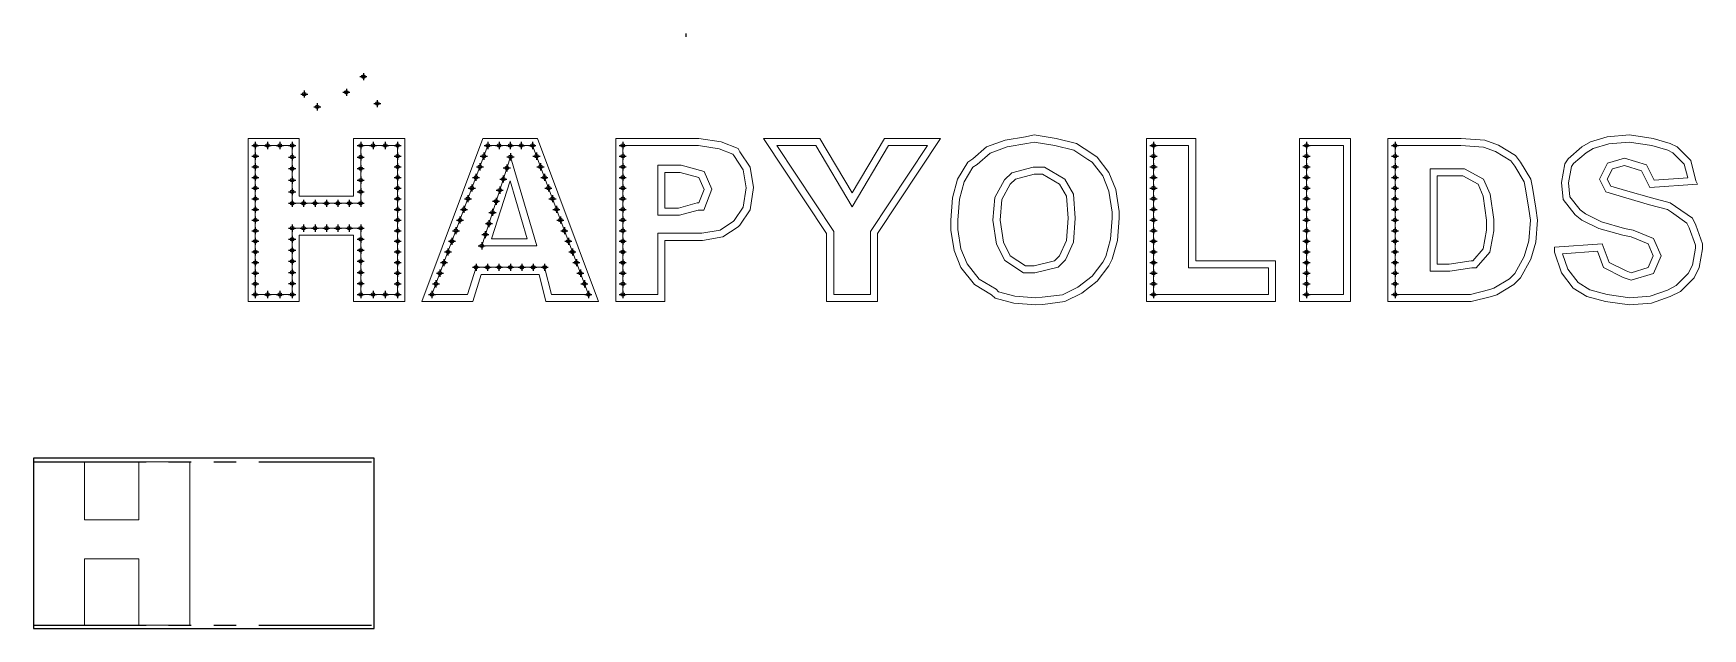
# Model space of a CAD drawing. Header units: millimetres. Extents: x 0 to 4525, y 0 to 244.
# Drawn here: x 0 to 235.1, y 0 to 83.9 of the extents above; entities outside this region: 1.
import ezdxf

# ---------------------------------------------------------------- set-up
doc = ezdxf.new("R2010")
doc.units = ezdxf.units.MM
doc.linetypes.add('CENTER', pattern=[50.8, 31.75, -6.35, 6.35, -6.35])
doc.linetypes.add('PHANTOM2', pattern=[31.75, 15.875, -3.175, 3.175, -3.175, 3.175, -3.175])
for name, color, linetype in [('CoroBoards', 150, 'Continuous'), ('LetOutline', 50, 'Continuous'), ('PixelOutline', 200, 'Continuous'), ('Pixels', 90, 'Continuous')]:
    doc.layers.add(name, color=color, linetype=linetype)
doc.styles.add('LettersArialBlack', font='ariblk.ttf', dxfattribs={"height": 23})

# ---------------------------------------------------------------- blocks, each defined once
blk = doc.blocks.new('Pixel')
at = {"layer": 'Pixels', "linetype": 'CENTER'}
for p, q in [((-0.5, 0), (0.5, 0)), ((0, 0.5), (0, -0.5))]:
    blk.add_line(p, q, dxfattribs=at)
at = {"layer": 'Pixels'}
blk.add_circle((0, 0), 0.25, dxfattribs=at)
blk = doc.blocks.new('*U49')
blk.add_blockref('Pixel', (0, 0))
blk = doc.blocks.new('*U50')
at = {"color": 0, "linetype": 'ByBlock', "lineweight": -2, "transparency": 16777216}
for p in [(36.44, 56.42), (38.05, 56.42), (39.66, 56.42), (41.27, 56.42), (42.88, 56.42), (44.49, 56.42), (46.1, 56.42)]:
    blk.add_blockref('*U49', p, dxfattribs=at)
blk = doc.blocks.new('*U51')
blk.add_blockref('Pixel', (0, 0))
blk = doc.blocks.new('*U52')
at = {"color": 0, "linetype": 'ByBlock', "lineweight": -2, "transparency": 16777216}
for p in [(36.44, 59.93), (38.05, 59.93), (39.66, 59.93), (41.27, 59.93), (42.88, 59.93), (44.49, 59.93), (46.1, 59.93)]:
    blk.add_blockref('*U51', p, dxfattribs=at)

msp = doc.modelspace()

# ---------------------------------------------------------------- linework, layer by layer
msp.add_line((91.92, 83.37), (91.92, 83.87))
at = {"color": 7, "lineweight": 0}
msp.add_lwpolyline([(0, 0.5), (7.19, 0.5), (7.19, 9.84), (14.85, 9.84), (14.85, 0.5), (22.04, 0.5), (22.04, 23.5), (14.85, 23.5), (14.85, 15.35), (7.19, 15.35), (7.19, 23.5), (0, 23.5)], close=True, dxfattribs=at)
at = {"layer": 'CoroBoards', "linetype": 'PHANTOM2'}
for p, q in [((0, 23.5), (48, 23.5)), ((0, 0.5), (48, 0.5))]:
    msp.add_line(p, q, dxfattribs=at)
at = {"layer": 'CoroBoards'}
msp.add_lwpolyline([(0, 0), (48, 0), (48, 24), (0, 24)], close=True, dxfattribs=at)
at = {"layer": 'LetOutline', "lineweight": 0}
for points in [[(30.25, 46.08), (37.44, 46.08), (37.44, 55.42), (45.1, 55.42), (45.1, 46.08), (52.29, 46.08), (52.29, 69.07), (45.1, 69.07), (45.1, 60.93), (37.44, 60.93), (37.44, 69.07), (30.25, 69.07)], [(71.22, 49.91), (72.17, 46.08), (79.6, 46.08), (70.98, 69.07), (63.31, 69.07), (54.69, 46.08), (61.87, 46.08), (63.07, 49.91)], [(94.21, 54.7), (97.09, 55.18), (99.24, 56.62), (99.48, 56.86), (100.92, 59.01), (101.4, 62.13), (101.4, 62.13), (100.92, 65), (99.48, 67.16), (99.24, 67.64), (96.85, 68.59), (93.73, 69.07), (82, 69.07), (82, 46.08), (88.94, 46.08), (88.94, 54.7), (93.01, 54.7)], [(115.29, 61.41), (110.74, 69.07), (102.84, 69.07), (111.7, 55.66), (111.7, 46.08), (118.89, 46.08), (118.89, 55.66), (127.75, 69.07), (119.84, 69.07)], [(149.79, 48.95), (151.47, 51.11), (151.94, 52.06), (152.66, 54.7), (152.9, 57.81), (152.9, 58.77), (152.42, 61.89), (151.47, 64.28), (149.79, 66.44), (149.07, 66.92), (146.91, 68.35), (144.04, 69.07), (140.92, 69.55), (139.73, 69.31), (136.85, 68.83), (134.22, 67.87), (132.3, 66.2), (131.58, 65.72), (130.15, 63.32), (129.43, 60.69), (129.19, 57.57), (129.19, 56.14), (129.67, 53.26), (130.62, 50.87), (130.62, 50.87), (132.54, 48.47), (134.94, 47.03), (135.42, 46.55), (138.05, 45.84), (141.16, 45.6), (142.17, 45.69), (145.24, 46.08), (147.63, 47.27)], [(163.68, 69.07), (156.74, 69.07), (156.74, 46.08), (174.94, 46.08), (174.94, 51.82), (163.68, 51.82)], [(178.29, 69.07), (185.48, 69.07), (185.48, 46.08), (178.29, 46.08), (178.29, 69.07)], [(206.08, 47.03), (208.48, 48.47), (209.44, 49.43), (210.87, 52.06), (210.87, 52.06), (211.59, 54.46), (211.83, 57.57), (211.59, 59.25), (211.11, 62.13), (210.87, 63.32), (209.44, 65.72), (208.72, 66.68), (206.32, 68.11), (204.41, 68.83), (201.05, 69.07), (190.75, 69.07), (190.75, 46.08), (201.05, 46.08), (202.49, 46.08), (205.36, 46.79)], [(235.07, 53.5), (235.07, 54.22), (234.11, 56.86), (233.63, 57.81), (231.24, 59.49), (230.52, 59.97), (227.88, 60.69), (224.53, 61.65), (222.13, 62.36), (221.65, 63.32), (222.37, 64.76), (224.05, 65.24), (226.44, 64.52), (227.64, 62.13), (234.35, 62.6), (234.11, 63.08), (233.39, 65.96), (231.47, 67.87), (230.52, 68.35), (228.12, 69.07), (224.77, 69.55), (221.65, 69.31), (219.26, 68.59), (218.06, 67.87), (216.14, 66.2), (215.66, 65.48), (215.19, 62.84), (215.43, 60.45), (217.1, 58.29), (218.06, 57.57), (220.46, 56.38), (223.81, 55.42), (225.01, 55.18), (227.4, 54.22), (228.12, 52.54), (227.4, 50.87), (225.01, 50.15), (224.29, 50.39), (221.89, 51.59), (220.93, 54.22), (214.23, 53.74), (214.23, 53.02), (215.19, 50.15), (216.86, 47.99), (216.86, 47.99), (218.78, 46.79), (221.41, 46.08), (224.77, 45.6), (227.88, 45.84), (230.52, 46.79), (231.95, 47.51), (233.87, 49.43), (234.59, 50.87)], [(91.1, 64.28), (91.1, 64.28), (93.73, 63.56), (94.45, 61.89), (93.73, 59.97), (93.49, 59.97), (90.86, 59.25), (88.94, 59.25), (88.94, 64.28)], [(136.61, 54.46), (136.13, 57.57), (136.37, 60.45), (137.57, 62.6), (138.29, 63.32), (140.92, 64.04), (142.12, 64.04), (144.52, 62.6), (145.48, 60.93), (145.72, 57.81), (145.48, 54.7), (144.52, 52.54), (143.8, 51.82), (140.92, 51.11), (139.73, 51.11), (137.57, 52.54)], [(201.29, 63.8), (203.45, 62.6), (204.17, 60.93), (204.65, 57.57), (204.65, 56.14), (204.17, 53.5), (202.73, 51.82), (202.49, 51.82), (199.38, 51.35), (197.7, 51.35), (197.7, 63.8), (199.38, 63.8)], [(67.14, 63.08), (69.54, 54.94), (64.51, 54.94)]]:
    msp.add_lwpolyline(points, close=True, dxfattribs=at)
at = {"layer": 'PixelOutline', "lineweight": 0}
for p, q in [((36.44, 68.07), (31.25, 68.07)), ((31.25, 68.07), (31.25, 47.08)), ((36.44, 59.93), (36.44, 68.07)), ((51.29, 68.07), (46.1, 68.07)), ((46.1, 68.07), (46.1, 59.93)), ((51.29, 47.08), (51.29, 68.07)), ((64, 68.07), (56.13, 47.08)), ((63.13, 53.94), (67.19, 66.47)), ((70.28, 68.07), (64, 68.07)), ((67.19, 66.47), (70.88, 53.94)), ((78.16, 47.08), (70.28, 68.07)), ((46.1, 59.93), (36.44, 59.93)), ((36.44, 47.08), (36.44, 56.42)), ((36.44, 56.42), (46.1, 56.42)), ((46.1, 56.42), (46.1, 47.08)), ((70.88, 53.94), (63.13, 53.94)), ((61.14, 47.08), (62.34, 50.91)), ((62.34, 50.91), (72, 50.91)), ((72, 50.91), (72.95, 47.08)), ((31.25, 47.08), (36.44, 47.08)), ((46.1, 47.08), (51.29, 47.08)), ((56.13, 47.08), (61.14, 47.08)), ((72.95, 47.08), (78.16, 47.08))]:
    msp.add_line(p, q, dxfattribs=at)
for points in [[(149.08, 49.66), (150.61, 51.64), (151.01, 52.42), (151.67, 54.87), (151.9, 57.85), (151.9, 58.7), (151.45, 61.62), (150.59, 63.78), (149.1, 65.7), (148.51, 66.08), (146.5, 67.43), (143.84, 68.09), (140.95, 68.54), (139.91, 68.33), (137.11, 67.86), (134.74, 67), (132.91, 65.4), (132.32, 65.01), (131.07, 62.93), (130.42, 60.52), (130.19, 57.54), (130.19, 56.22), (130.63, 53.53), (131.5, 51.38), (133.21, 49.24), (135.56, 47.83), (135.93, 47.45), (138.22, 46.83), (141.16, 46.6), (142.06, 46.68), (144.94, 47.05), (147.1, 48.12)], [(234.07, 53.59), (234.07, 54.04), (233.19, 56.46), (232.85, 57.14), (230.67, 58.66), (230.1, 59.05), (227.61, 59.72), (224.25, 60.69), (221.43, 61.53), (220.54, 63.32), (221.67, 65.6), (224.06, 66.28), (227.15, 65.35), (228.24, 63.17), (232.97, 63.51), (232.49, 65.45), (230.88, 67.05), (230.15, 67.42), (227.91, 68.09), (224.73, 68.55), (221.84, 68.32), (219.67, 67.67), (218.65, 67.06), (216.9, 65.53), (216.61, 65.1), (216.19, 62.8), (216.39, 60.83), (217.81, 59.01), (218.59, 58.43), (220.82, 57.31), (224.05, 56.39), (225.29, 56.14), (228.16, 54.99), (229.21, 52.54), (228.14, 50.04), (224.99, 49.1), (223.9, 49.46), (221.09, 50.87), (220.25, 53.17), (215.35, 52.82), (216.08, 50.63), (217.54, 48.75), (219.18, 47.72), (221.62, 47.06), (224.8, 46.6), (227.67, 46.82), (230.12, 47.71), (231.36, 48.33), (233.05, 50.02), (233.63, 51.19)], [(94.13, 55.7), (96.71, 56.13), (98.61, 57.39), (98.71, 57.49), (99.97, 59.38), (100.39, 62.12), (99.97, 64.62), (98.62, 66.65), (98.52, 66.85), (96.58, 67.62), (93.66, 68.07), (83, 68.07), (83, 47.08), (87.94, 47.08), (87.94, 55.7), (93.01, 55.7)], [(115.29, 59.45), (110.17, 68.07), (104.7, 68.07), (112.7, 55.96), (112.7, 47.08), (117.89, 47.08), (117.89, 55.96), (125.89, 68.07), (120.41, 68.07)], [(162.68, 68.07), (157.74, 68.07), (157.74, 47.08), (173.94, 47.08), (173.94, 50.82), (162.68, 50.82)], [(179.29, 68.07), (184.48, 68.07), (184.48, 47.08), (179.29, 47.08)], [(205.66, 47.95), (207.86, 49.27), (208.63, 50.03), (209.95, 52.45), (210.6, 54.64), (210.83, 57.54), (210.6, 59.1), (210.13, 61.95), (209.93, 62.96), (208.61, 65.16), (208.04, 65.92), (205.89, 67.21), (204.19, 67.85), (201.02, 68.07), (191.75, 68.07), (191.75, 47.08), (201.05, 47.08), (202.37, 47.08), (205.08, 47.76)], [(91.23, 65.28), (94.46, 64.4), (95.53, 61.91), (94.43, 58.97), (93.63, 58.97), (90.99, 58.25), (87.94, 58.25), (87.94, 65.28)], [(135.65, 54.15), (135.13, 57.54), (135.39, 60.75), (136.77, 63.21), (137.77, 64.22), (140.79, 65.04), (142.4, 65.04), (145.26, 63.33), (146.46, 61.23), (146.72, 57.81), (146.46, 54.45), (145.36, 51.97), (144.31, 50.92), (141.05, 50.11), (139.42, 50.11), (136.8, 51.86)], [(201.55, 64.8), (204.23, 63.31), (205.14, 61.2), (205.65, 57.65), (205.65, 56.05), (205.1, 53.06), (203.19, 50.82), (202.57, 50.82), (199.45, 50.35), (196.7, 50.35), (196.7, 64.8), (199.38, 64.8)]]:
    msp.add_lwpolyline(points, close=True, dxfattribs=at)

# ---------------------------------------------------------------- block references
for name, p in [('Pixel', (46.48, 77.77)), ('Pixel', (38.14, 75.31)), ('Pixel', (44.08, 75.57)), ('Pixel', (39.98, 73.52)), ('Pixel', (48.43, 73.98)), ('Pixel', (31.25, 68.07)), ('Pixel', (32.98, 68.07)), ('Pixel', (34.71, 68.07)), ('Pixel', (36.44, 68.07)), ('Pixel', (46.1, 68.07)), ('Pixel', (47.83, 68.07)), ('Pixel', (49.56, 68.07)), ('Pixel', (51.29, 68.07)), ('Pixel', (64, 68.07)), ('Pixel', (65.57, 68.07)), ('Pixel', (67.14, 68.07)), ('Pixel', (68.71, 68.07)), ('Pixel', (70.28, 68.07)), ('Pixel', (70.28, 68.07)), ('Pixel', (83, 68.07)), ('Pixel', (157.74, 68.07)), ('Pixel', (179.29, 68.07)), ('Pixel', (191.75, 68.07)), ('Pixel', (31.25, 66.57)), ('Pixel', (36.44, 66.44)), ('Pixel', (46.1, 66.44)), ('Pixel', (51.29, 66.57)), ('Pixel', (63.44, 66.57)), ('Pixel', (67.19, 66.47)), ('Pixel', (70.85, 66.57)), ('Pixel', (83, 66.57)), ('Pixel', (157.74, 66.57)), ('Pixel', (179.29, 66.57)), ('Pixel', (191.75, 66.57)), ('Pixel', (31.25, 65.07)), ('Pixel', (31.25, 63.57)), ('Pixel', (36.44, 64.81)), ('Pixel', (36.44, 63.19)), ('Pixel', (46.1, 64.81)), ('Pixel', (46.1, 63.19)), ('Pixel', (51.29, 65.07)), ('Pixel', (51.29, 63.57)), ('Pixel', (62.32, 63.57)), ('Pixel', (62.88, 65.07)), ('Pixel', (66.18, 63.34)), ('Pixel', (66.68, 64.91)), ('Pixel', (71.41, 65.07)), ('Pixel', (71.97, 63.57)), ('Pixel', (83, 65.07)), ('Pixel', (83, 63.57)), ('Pixel', (157.74, 65.07)), ('Pixel', (157.74, 63.57)), ('Pixel', (179.29, 65.07)), ('Pixel', (179.29, 63.57)), ('Pixel', (191.75, 65.07)), ('Pixel', (191.75, 63.57)), ('Pixel', (31.25, 62.07)), ('Pixel', (36.44, 61.56)), ('Pixel', (46.1, 61.56)), ('Pixel', (51.29, 62.07)), ('Pixel', (61.75, 62.07)), ('Pixel', (65.67, 61.77)), ('Pixel', (72.53, 62.07)), ('Pixel', (83, 62.07)), ('Pixel', (157.74, 62.07)), ('Pixel', (179.29, 62.07)), ('Pixel', (191.75, 62.07)), ('Pixel', (31.25, 60.57)), ('Pixel', (31.25, 59.07)), ('*U52', (0, 0)), ('Pixel', (46.1, 59.93)), ('Pixel', (51.29, 60.57)), ('Pixel', (51.29, 59.07)), ('Pixel', (60.63, 59.07)), ('Pixel', (61.19, 60.57)), ('Pixel', (64.65, 58.64)), ('Pixel', (65.16, 60.21)), ('Pixel', (73.1, 60.57)), ('Pixel', (73.66, 59.07)), ('Pixel', (83, 60.57)), ('Pixel', (83, 59.07)), ('Pixel', (157.74, 60.57)), ('Pixel', (157.74, 59.07)), ('Pixel', (179.29, 60.57)), ('Pixel', (179.29, 59.07)), ('Pixel', (191.75, 60.57)), ('Pixel', (191.75, 59.07)), ('Pixel', (31.25, 57.57)), ('Pixel', (31.25, 56.07)), ('*U50', (0, 0)), ('Pixel', (46.1, 56.42)), ('Pixel', (51.29, 57.57)), ('Pixel', (51.29, 56.07)), ('Pixel', (59.5, 56.07)), ('Pixel', (60.07, 57.57)), ('Pixel', (64.15, 57.07)), ('Pixel', (74.22, 57.57)), ('Pixel', (74.78, 56.07)), ('Pixel', (83, 57.57)), ('Pixel', (83, 56.07)), ('Pixel', (157.74, 57.57)), ('Pixel', (157.74, 56.07)), ('Pixel', (179.29, 57.57)), ('Pixel', (179.29, 56.07)), ('Pixel', (191.75, 57.57)), ('Pixel', (191.75, 56.07)), ('Pixel', (31.25, 54.57)), ('Pixel', (36.44, 54.86)), ('Pixel', (46.1, 54.86)), ('Pixel', (51.29, 54.57)), ('Pixel', (58.94, 54.57)), ('Pixel', (63.13, 53.94)), ('Pixel', (63.64, 55.51)), ('Pixel', (75.34, 54.57)), ('Pixel', (83, 54.57)), ('Pixel', (157.74, 54.57)), ('Pixel', (179.29, 54.57)), ('Pixel', (191.75, 54.57)), ('Pixel', (31.25, 53.07)), ('Pixel', (31.25, 51.57)), ('Pixel', (36.44, 53.3)), ('Pixel', (36.44, 51.75)), ('Pixel', (46.1, 53.3)), ('Pixel', (46.1, 51.75)), ('Pixel', (51.29, 53.07)), ('Pixel', (51.29, 51.57)), ('Pixel', (57.82, 51.57)), ('Pixel', (58.38, 53.07)), ('Pixel', (75.91, 53.07)), ('Pixel', (76.47, 51.57)), ('Pixel', (83, 53.07)), ('Pixel', (83, 51.57)), ('Pixel', (157.74, 53.07)), ('Pixel', (157.74, 51.57)), ('Pixel', (179.29, 53.07)), ('Pixel', (179.29, 51.57)), ('Pixel', (191.75, 53.07)), ('Pixel', (191.75, 51.57)), ('Pixel', (31.25, 50.08)), ('Pixel', (36.44, 50.19)), ('Pixel', (46.1, 50.19)), ('Pixel', (51.29, 50.08)), ('Pixel', (57.25, 50.08)), ('Pixel', (62.34, 50.91)), ('Pixel', (63.95, 50.91)), ('Pixel', (65.56, 50.91)), ('Pixel', (67.17, 50.91)), ('Pixel', (68.78, 50.91)), ('Pixel', (70.39, 50.91)), ('Pixel', (72, 50.91)), ('Pixel', (77.03, 50.08)), ('Pixel', (83, 50.08)), ('Pixel', (157.74, 50.08)), ('Pixel', (179.29, 50.08)), ('Pixel', (191.75, 50.08)), ('Pixel', (31.25, 48.58)), ('Pixel', (31.25, 47.08)), ('Pixel', (32.98, 47.08)), ('Pixel', (34.71, 47.08)), ('Pixel', (36.44, 48.63)), ('Pixel', (36.44, 47.08)), ('Pixel', (46.1, 48.63)), ('Pixel', (46.1, 47.08)), ('Pixel', (47.83, 47.08)), ('Pixel', (49.56, 47.08)), ('Pixel', (51.29, 48.58)), ('Pixel', (51.29, 47.08)), ('Pixel', (56.13, 47.08)), ('Pixel', (56.69, 48.58)), ('Pixel', (77.59, 48.58)), ('Pixel', (78.16, 47.08)), ('Pixel', (83, 48.58)), ('Pixel', (83, 47.08)), ('Pixel', (157.74, 48.58)), ('Pixel', (157.74, 47.08)), ('Pixel', (179.29, 48.58)), ('Pixel', (179.29, 47.08)), ('Pixel', (191.75, 48.58)), ('Pixel', (191.75, 47.08))]:
    msp.add_blockref(name, p)

# ---------------------------------------------------------------- texts
at = {"layer": 'CoroBoards', "insert": (4470.36, 243.77), "char_height": 3.5, "width": 59.4969, "attachment_point": 1, "style": 'LettersArialBlack'}
msp.add_mtext('0.0392899989699187', dxfattribs=at)

doc.saveas('drawing.dxf')
